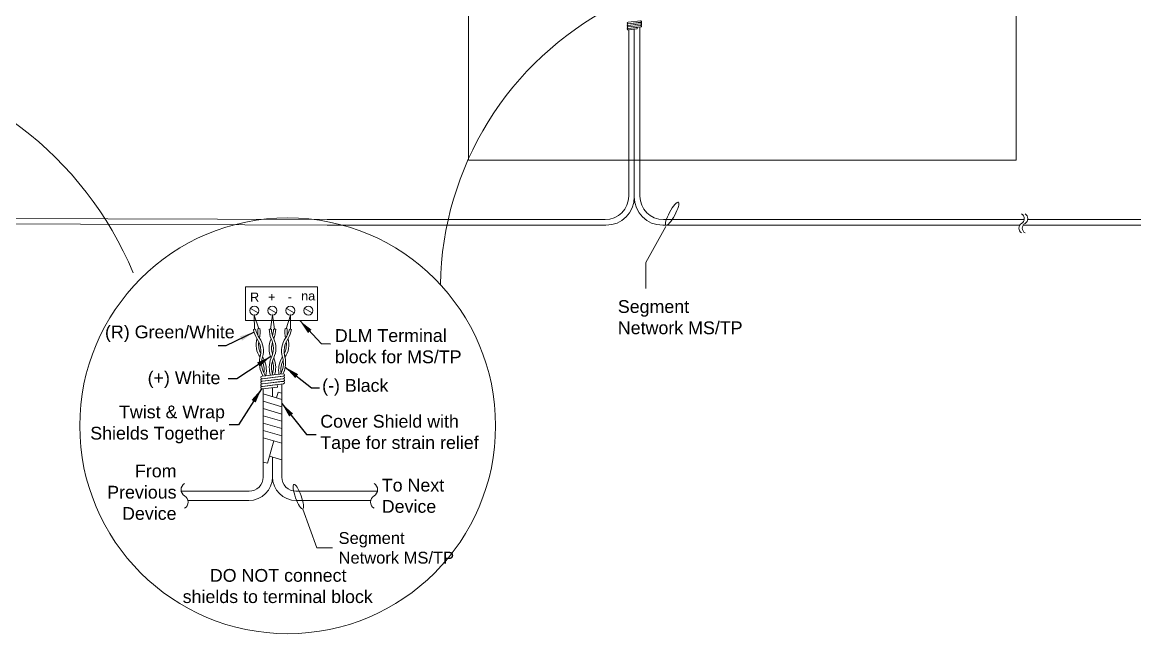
# Model space of a CAD drawing. Header units: inches. Extents: x -60 to 2005, y -577 to 104.
# Drawn here: x 526.53 to 550.08, y -264.04 to -251.09 of the extents above; entities that cross this region are included whole.
import ezdxf
from ezdxf.enums import TextEntityAlignment as Align

# ---------------------------------------------------------------- set-up
doc = ezdxf.new("R2010")
doc.units = ezdxf.units.IN
doc.header["$MEASUREMENT"] = 0
doc.layers.get('0').update_dxf_attribs({"lineweight": 5})
for name, color, linetype, lineweight in [('PANEL', 7, 'Continuous', 0), ('WS_Dataline', 6, 'Continuous', 5), ('WS_DETAIL', 7, 'Continuous', 5), ('WS_LowVoltage', 6, 'Continuous', 5)]:
    doc.layers.add(name, color=color, linetype=linetype, lineweight=lineweight)
doc.styles.add('ARIAL', font='arial.ttf')
doc.dimstyles.get("Standard").update_dxf_attribs({"dimtxt": 0.18, "dimasz": 0.18, "dimexe": 0.18, "dimexo": 0.0625, "dimgap": 0.09, "dimtad": 0, "dimtih": 1, "dimtoh": 1, "dimdec": 4, "dimzin": 0, "dimdsep": 46, "dimtxsty": 'Standard', "dimcen": 0.09, "dimadec": 0, "dimazin": 0, "dimtfac": 1, "dimtdec": 4, "dimtofl": 0, "dimtmove": 0, "dimatfit": 3, "dimfxl": 1, "dimtolj": 1, "dimtzin": 0, "dimarcsym": 0})

# ---------------------------------------------------------------- blocks, each defined once
blk = doc.blocks.new('A$C65587FE4')
at = {"layer": 'WS_DETAIL'}
for p, q in [((0.468, 0.107), (0.027, 0.054)), ((0.033, 0.001), (0.478, 0.054))]:
    blk.add_line(p, q, dxfattribs=at)
for centre, start, end in [((0.027, 0.027), 90, 283.7483), ((0.474, 0.081), 276.8741, 103.7978)]:
    blk.add_arc(centre, 0.0271, start, end, dxfattribs=at)
blk = doc.blocks.new('G_ENDLINE')
blk.add_lwpolyline([(0.0866, 0, -0.57735), (0, 0, 0.57735), (-0.0866, 0, 0.57735)], format="xyb")
blk = doc.blocks.new('LMCP-24_TW')
at = {"layer": 'PANEL', "linetype": 'Continuous'}
for p, q in [((-46.39, 0), (-46.39, 80.26)), ((46.39, 79.44), (46.39, 0)), ((46.39, 0), (-46.39, 0))]:
    blk.add_line(p, q, dxfattribs=at)

msp = doc.modelspace()

# ---------------------------------------------------------------- linework, layer by layer
for centre, radius, start, end in [((542.151, -256.764), 6.77, 117.4685, 179.001), ((521.959, -259.284), 7.497, 22.668, 82.7602)]:
    msp.add_arc(centre, radius, start, end)
at = {"layer": 'WS_Dataline'}
for p, q in [((532.984, -255.271), (524.91, -255.239)), ((532.982, -255.389), (525.239, -255.357))]:
    msp.add_line(p, q, dxfattribs=at)
at = {"layer": 'WS_DETAIL'}
for p, q in [((539.546, -251.201), (539.355, -251.224)), ((539.359, -251.256), (539.55, -251.233)), ((539.55, -251.233), (539.546, -251.201)), ((540.155, -255.414), (539.733, -256.18)), ((539.733, -256.18), (539.733, -256.727)), ((531.253, -256.69), (532.779, -256.69)), ((531.253, -257.405), (531.253, -256.69)), ((532.779, -257.405), (532.779, -256.69)), ((531.362, -257.149), (531.526, -257.245)), ((531.743, -257.149), (531.908, -257.245)), ((532.125, -257.149), (532.289, -257.245)), ((532.506, -257.149), (532.671, -257.245)), ((532.779, -257.405), (531.253, -257.405)), ((531.448, -257.594), (531.443, -257.293)), ((531.443, -257.293), (531.536, -257.579)), ((531.783, -257.59), (531.828, -257.293)), ((531.828, -257.293), (531.873, -257.59)), ((532.212, -257.293), (532.119, -257.579)), ((532.208, -257.594), (532.212, -257.293)), ((531.469, -257.59), (531.426, -257.597)), ((531.515, -257.582), (531.558, -257.575)), ((531.805, -257.59), (531.761, -257.59)), ((531.851, -257.59), (531.895, -257.59)), ((532.141, -257.582), (532.098, -257.575)), ((532.186, -257.59), (532.229, -257.597)), ((531.925, -258.763), (531.607, -258.802)), ((531.614, -258.855), (531.932, -258.817)), ((531.932, -258.817), (531.925, -258.763)), ((532.469, -261.397), (532.766, -262.22)), ((532.766, -262.22), (533.098, -262.22))]:
    msp.add_line(p, q, dxfattribs=at)
at = {"layer": 'WS_DETAIL', "const_width": 0.01}
for points in [[(531.448, -257.594), (531.443, -257.293), (531.536, -257.579)], [(531.783, -257.59), (531.828, -257.293), (531.873, -257.59)], [(532.119, -257.579), (532.212, -257.293), (532.208, -257.594)]]:
    msp.add_lwpolyline(points, dxfattribs=at)
at = {"layer": 'WS_DETAIL'}
for centre, radius in [((532.149, -259.634), 4.402), ((531.444, -257.197), 0.0954), ((531.826, -257.197), 0.0954), ((532.207, -257.197), 0.0954), ((532.589, -257.197), 0.0954)]:
    msp.add_circle(centre, radius, dxfattribs=at)
for centre, radius, start, end in [((539.355, -251.24), 0.0162, 90, 283.7483), ((531.961, -257.508), 0.543, 189.4603, 211.11), ((531.951, -257.497), 0.49, 190.9117, 215.1544), ((531.029, -257.651), 0.49, 351.7703, 8.0089), ((531.023, -257.664), 0.543, 347.8107, 9.4603), ((532.303, -257.59), 0.543, 180, 201.6497), ((532.295, -257.578), 0.49, 181.4514, 205.6941), ((531.361, -257.578), 0.49, 342.31, 358.5486), ((531.352, -257.59), 0.543, 338.3503, 0), ((532.633, -257.664), 0.543, 170.5397, 192.1893), ((531.705, -257.497), 0.49, 324.8456, 349.0883), ((532.626, -257.651), 0.49, 171.9911, 188.2297), ((531.694, -257.508), 0.543, 328.89, 350.5397), ((531.953, -257.92), 0.472, 164.2278, 189.2296), ((531.111, -258.06), 0.472, 9.6911, 35.1544), ((532.006, -257.911), 0.472, 173.5469, 189.2296), ((531.164, -258.051), 0.472, 9.6911, 35.1544), ((532.006, -257.911), 0.472, 163.7663, 164.2278), ((532.228, -257.995), 0.472, 154.7675, 179.7692), ((531.374, -257.995), 0.472, 0.2308, 25.6941), ((532.281, -257.995), 0.472, 164.0866, 179.7692), ((531.428, -257.995), 0.472, 0.2308, 25.6941), ((532.281, -257.995), 0.472, 154.3059, 154.7675), ((532.491, -258.051), 0.472, 144.8456, 170.3089), ((532.544, -258.06), 0.472, 144.8456, 170.3089), ((531.65, -257.911), 0.472, 15.7722, 16.2337), ((531.65, -257.911), 0.472, 350.7704, 6.4531), ((531.703, -257.92), 0.472, 350.7704, 15.7722), ((531.952, -257.916), 0.472, 189.6911, 214.6929), ((532.005, -257.907), 0.472, 189.6911, 205.3738), ((531.11, -258.056), 0.472, 343.7663, 9.2296), ((531.163, -258.047), 0.472, 343.7663, 9.2296), ((532.228, -257.991), 0.472, 180.2308, 205.2325), ((531.374, -257.991), 0.472, 334.3059, 359.7692), ((532.281, -257.991), 0.472, 180.2308, 195.9134), ((531.428, -257.991), 0.472, 334.3059, 359.7692), ((532.492, -258.047), 0.472, 170.7704, 196.2337), ((532.545, -258.056), 0.472, 170.7704, 196.2337), ((531.65, -257.907), 0.472, 334.6262, 350.3089), ((531.703, -257.916), 0.472, 325.3071, 350.3089), ((532.094, -258.303), 0.543, 167.8107, 189.4603), ((532.087, -258.316), 0.49, 163.7663, 188.0089), ((531.166, -258.47), 0.49, 10.9117, 27.1503), ((532.005, -257.907), 0.472, 214.6929, 215.1544), ((531.155, -258.459), 0.543, 9.4603, 31.11), ((532.303, -258.396), 0.543, 158.3503, 180), ((532.295, -258.408), 0.49, 154.3059, 178.5486), ((531.361, -258.408), 0.49, 1.4514, 17.69), ((532.281, -257.991), 0.472, 205.2325, 205.6941), ((531.352, -258.396), 0.543, 360, 21.6497), ((532.5, -258.459), 0.543, 148.89, 170.5397), ((532.49, -258.47), 0.49, 152.8497, 169.0883), ((531.65, -257.907), 0.472, 324.8456, 325.3071), ((531.568, -258.316), 0.49, 351.9911, 16.2337), ((531.562, -258.303), 0.543, 350.5397, 12.1893), ((532.094, -258.303), 0.543, 189.4603, 210.9753), ((532.083, -258.292), 0.49, 190.9117, 215.1544), ((531.162, -258.445), 0.49, 351.7703, 8.0089), ((531.297, -258.846), 0.472, 34.9831, 35.1544), ((531.155, -258.459), 0.543, 347.8107, 9.4603), ((532.138, -258.706), 0.472, 163.7663, 163.9497), ((532.303, -258.396), 0.543, 180, 197.9088), ((532.295, -258.383), 0.49, 181.4514, 200.7013), ((531.361, -258.383), 0.49, 342.31, 358.5486), ((531.352, -258.396), 0.543, 343.2194, 0), ((532.5, -258.459), 0.543, 170.5397, 188.7192), ((531.572, -258.292), 0.49, 329.9526, 349.0883), ((532.494, -258.445), 0.49, 171.9911, 188.2297), ((531.562, -258.303), 0.543, 335.1844, 350.5397), ((531.607, -258.829), 0.0271, 90, 283.7483)]:
    msp.add_arc(centre, radius, start, end, dxfattribs=at)
at = {"layer": 'WS_DETAIL', "extrusion": (0, 0, -1)}
for centre, major_axis in [((540.289, -255.146), (-0.134, -0.243)), ((532.375, -261.136), (0.094, -0.261))]:
    msp.add_ellipse(centre, major_axis=major_axis, ratio=0.22265, dxfattribs=at)
at = {"layer": 'WS_LowVoltage'}
for p, q in [((539.37, -251.255), (539.37, -254.771)), ((539.488, -251.24), (539.488, -253.458)), ((539.488, -251.24), (539.488, -254.789)), ((539.606, -251.194), (539.606, -254.771)), ((538.87, -255.271), (532.984, -255.271)), ((540.106, -255.271), (547.742, -255.271)), ((547.817, -255.271), (560.574, -255.271)), ((538.888, -255.389), (532.982, -255.389)), ((540.088, -255.389), (547.642, -255.389)), ((547.716, -255.389), (560.485, -255.389)), ((531.828, -258.829), (531.828, -259.019)), ((531.828, -258.829), (531.828, -259.019)), ((532.024, -258.751), (532.024, -260.72)), ((531.631, -258.853), (531.631, -260.402)), ((531.631, -258.961), (532.024, -259.077)), ((531.948, -258.921), (531.912, -259.044)), ((531.948, -258.921), (532.024, -258.943)), ((531.631, -259.115), (532.024, -259.231)), ((531.631, -259.269), (532.024, -259.385)), ((531.631, -259.424), (532.024, -259.539)), ((531.631, -259.578), (532.024, -259.694)), ((531.631, -259.732), (532.024, -259.848)), ((531.631, -259.887), (532.024, -260.002)), ((531.858, -259.953), (531.719, -260.427)), ((531.631, -260.402), (531.719, -260.427)), ((531.631, -260.402), (531.631, -260.72)), ((531.762, -260.281), (532.024, -260.358)), ((531.828, -260.3), (531.828, -260.716)), ((531.331, -261.02), (529.896, -261.02)), ((532.324, -261.02), (534.049, -261.02)), ((531.328, -261.216), (530.04, -261.216)), ((532.328, -261.216), (533.905, -261.216))]:
    msp.add_line(p, q, dxfattribs=at)
for centre, radius, start, end in [((538.87, -254.771), 0.5, 270, 0), ((538.888, -254.789), 0.6, 270, 0), ((540.088, -254.789), 0.6, 180, 270), ((540.106, -254.771), 0.5, 180, 270), ((531.328, -260.716), 0.5, 270, 0), ((531.331, -260.72), 0.3, 270, 0), ((532.328, -260.716), 0.5, 180, 270), ((532.324, -260.72), 0.3, 180, 270)]:
    msp.add_arc(centre, radius, start, end, dxfattribs=at)

# ---------------------------------------------------------------- block references
at = {"lineweight": -3, "xscale": 0.125, "yscale": 0.125, "zscale": 0.125}
msp.add_blockref('LMCP-24_TW', (541.776, -254.011), dxfattribs=at)
at = {"layer": 'WS_DETAIL', "xscale": 0.6001532437038364, "yscale": 0.6001532437038364, "zscale": 0.6001532437038364}
for p in [(539.339, -251.126), (539.339, -251.159), (539.339, -251.191), (539.339, -251.224)]:
    msp.add_blockref('A$C65587FE4', p, dxfattribs=at)
at = {"layer": 'WS_DETAIL'}
for p, xscale, yscale, zscale, rotation in [((547.686, -255.35), 2.335299245836481, 2.335299245836481, 2.335299245836481, 270), ((547.76, -255.35), 2.335299245836481, 2.335299245836481, 2.335299245836481, 270), ((533.977, -261.118), 3.038678993040037, 3.038678993040037, 3.038678993040037, 90)]:
    msp.add_blockref('G_ENDLINE', p, dxfattribs=dict(at, xscale=xscale, yscale=yscale, zscale=zscale, rotation=rotation))
for p in [(531.58, -258.639), (531.58, -258.693), (531.58, -258.747), (531.58, -258.802)]:
    msp.add_blockref('A$C65587FE4', p, dxfattribs=at)
at = {"layer": 'WS_DETAIL', "extrusion": (0, 0, -1), "xscale": 3.038678993040037, "yscale": 3.038678993040037, "zscale": -3.038678993040026, "rotation": 90}
msp.add_blockref('G_ENDLINE', (-529.968, -261.118), dxfattribs=at)

# ---------------------------------------------------------------- texts
at = {"layer": 'WS_DETAIL', "style": 'ARIAL'}
for s, height, p in [('R', 0.191, (531.449, -256.91)), ('+', 0.191, (531.812, -256.906)), ('-', 0.191, (532.194, -256.906)), ('na', 0.1908, (532.583, -256.886))]:
    msp.add_text(s, height=height, dxfattribs=at).set_placement(p, align=Align.MIDDLE)
at = {"layer": 'WS_DETAIL', "char_height": 0.27, "style": 'ARIAL'}
for s, insert, width, attachment_point in [('Segment \\PNetwork MS/TP', (539.139, -256.975), 2.627, 1), ('\\pi0.61076;DO NOT connect \\P\\pi0.035123;shields to terminal block', (529.891, -263.39), 4.08231, 7)]:
    msp.add_mtext(s, dxfattribs=dict(at, insert=insert, width=width, attachment_point=attachment_point))
for s, insert, attachment_point in [('(R) Green/White', (528.282, -257.864), 7), ('DLM Terminal \\Pblock for MS/TP', (533.148, -258.313), 7), ('(+) White', (530.725, -258.834), 9), ('(-) Black', (534.282, -258.996), 9), ('Twist & Wrap \\PShields Together', (530.821, -260.007), 9), ('Cover Shield with \\PTape for strain relief', (532.839, -260.206), 7), ('From \\PPrevious \\PDevice', (529.796, -261.629), 9)]:
    msp.add_mtext(s, dxfattribs=dict(at, insert=insert, attachment_point=attachment_point))
at = {"layer": 'WS_DETAIL', "linetype": 'Continuous', "width": 6.92856, "attachment_point": 4, "style": 'ARIAL'}
for s, insert, char_height in [('To Next \\PDevice', (534.142, -261.118), 0.27), ('Segment \\PNetwork MS/TP', (533.227, -262.22), 0.25)]:
    msp.add_mtext(s, dxfattribs=dict(at, insert=insert, char_height=char_height))

# ---------------------------------------------------------------- leaders
at = {"layer": 'WS_DETAIL'}
for points in [[(532.405, -257.409), (532.86, -257.896), (533.058, -257.897)], [(531.438, -257.652), (530.843, -257.941), (530.675, -257.941)], [(531.79, -258.168), (531.071, -258.638), (530.891, -258.638)], [(532.097, -258.392), (532.653, -258.829), (532.821, -258.83)], [(531.594, -258.853), (531.11, -259.616), (530.911, -259.616)], [(532.028, -259.165), (532.551, -259.816), (532.749, -259.816)]]:
    msp.add_leader(points, dimstyle='Standard', override={"dimasz": 0.31, "dimgap": 0.09, "dimtad": 0}, dxfattribs=at)

doc.saveas('drawing.dxf')
